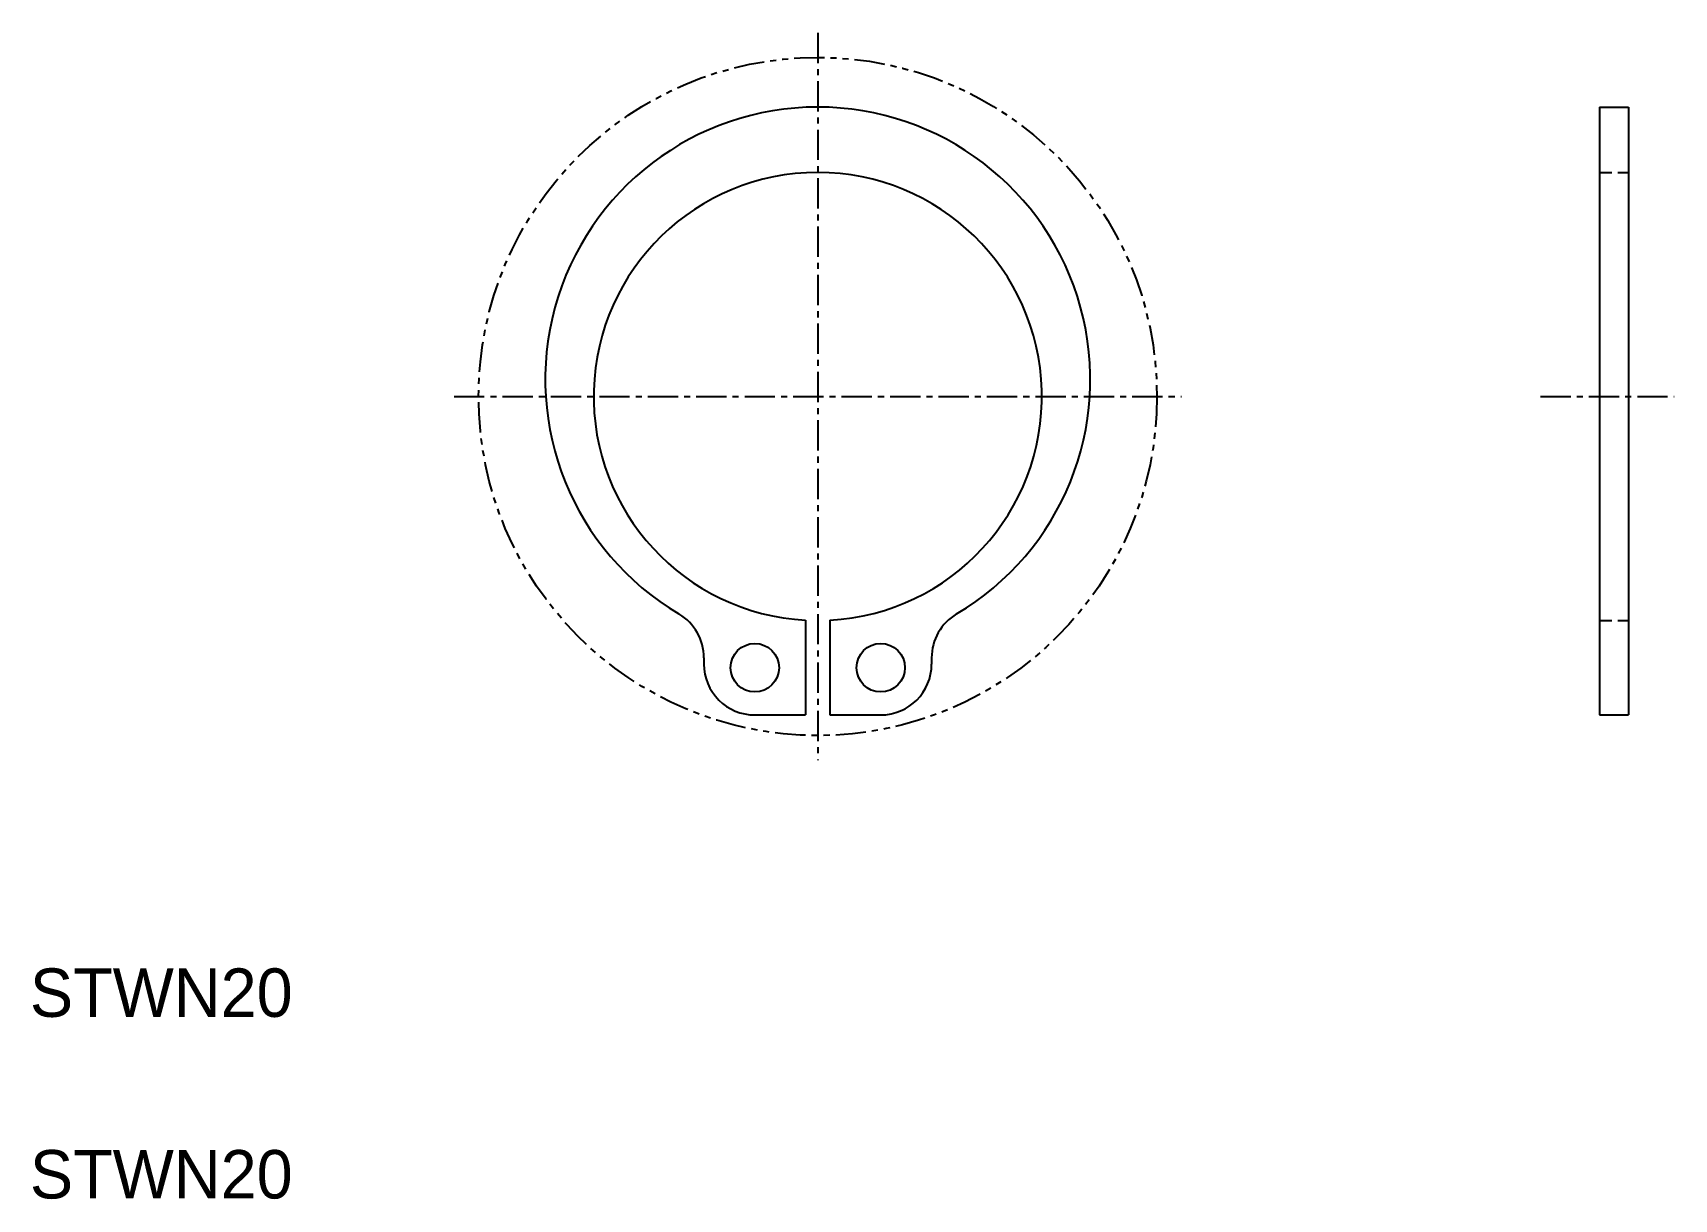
# Model space of a CAD drawing. Extents: x 190.6 to 258.3, y 86.3 to 134.4.
import ezdxf

# ---------------------------------------------------------------- set-up
doc = ezdxf.new("R2010")
doc.units = 0
for name, pattern in [('CENTER', [2, 1.25, -0.25, 0.25, -0.25]), ('DASHED', [0.75, 0.5, -0.25]), ('PHANTOM', [2.5, 1.25, -0.25, 0.25, -0.25, 0.25, -0.25])]:
    doc.linetypes.add(name, pattern=pattern)
doc.layers.get('0').update_dxf_attribs({"linetype": 'CONTINUOUS'})
doc.layers.add('CENTER', color=1, linetype='CENTER')

msp = doc.modelspace()

# ---------------------------------------------------------------- linework, layer by layer
at = {"color": 7, "linetype": 'CONTINUOUS'}
for p, q in [((255.268, 131.346), (255.268, 106.246)), ((255.268, 131.346), (256.468, 131.346)), ((256.468, 131.346), (256.468, 106.246)), ((222.495, 110.159), (222.495, 106.246)), ((223.495, 110.159), (223.495, 106.246)), ((223.495, 109.181), (223.495, 109.181)), ((218.295, 108.607), (218.295, 108.346)), ((227.695, 108.607), (227.695, 108.346)), ((223.495, 108.203), (223.495, 108.203)), ((220.395, 106.246), (222.495, 106.246)), ((223.495, 106.246), (225.595, 106.246)), ((255.268, 106.246), (256.468, 106.246))]:
    msp.add_line(p, q, dxfattribs=at)
at = {"color": 3, "linetype": 'DASHED'}
for p, q in [((255.268, 128.646), (256.468, 128.646)), ((255.268, 110.146), (256.468, 110.146))]:
    msp.add_line(p, q, dxfattribs=at)
at = {"color": 3, "linetype": 'PHANTOM'}
msp.add_circle((222.995, 119.396), 14, dxfattribs=at)
at = {"color": 7, "linetype": 'CONTINUOUS'}
for centre in [(220.395, 108.196), (225.595, 108.196)]:
    msp.add_circle(centre, 1, dxfattribs=at)
for centre, radius, start, end in [((222.995, 120.096), 11.25, 300.62143, 239.37857), ((222.995, 119.396), 9.25, 273.09858, 266.90142), ((216.195, 108.607), 2.1, 0, 59.37857), ((229.795, 108.607), 2.1, 120.62143, 180.00001), ((220.395, 108.346), 2.1, 179.99999, 270), ((225.595, 108.346), 2.1, 270, 0)]:
    msp.add_arc(centre, radius, start, end, dxfattribs=at)
at = {"layer": 'CENTER', "color": 1, "linetype": 'CENTER'}
for p, q in [((222.995, 134.412), (222.995, 104.38)), ((207.979, 119.396), (238.011, 119.396)), ((252.827, 119.396), (258.347, 119.396))]:
    msp.add_line(p, q, dxfattribs=at)

# ---------------------------------------------------------------- texts
at = {"color": 7, "linetype": 'CONTINUOUS'}
for p in [(190.471, 93.779), (190.471, 86.279)]:
    msp.add_text('STWN20', height=2, dxfattribs=at).set_placement(p)

doc.saveas('drawing.dxf')
